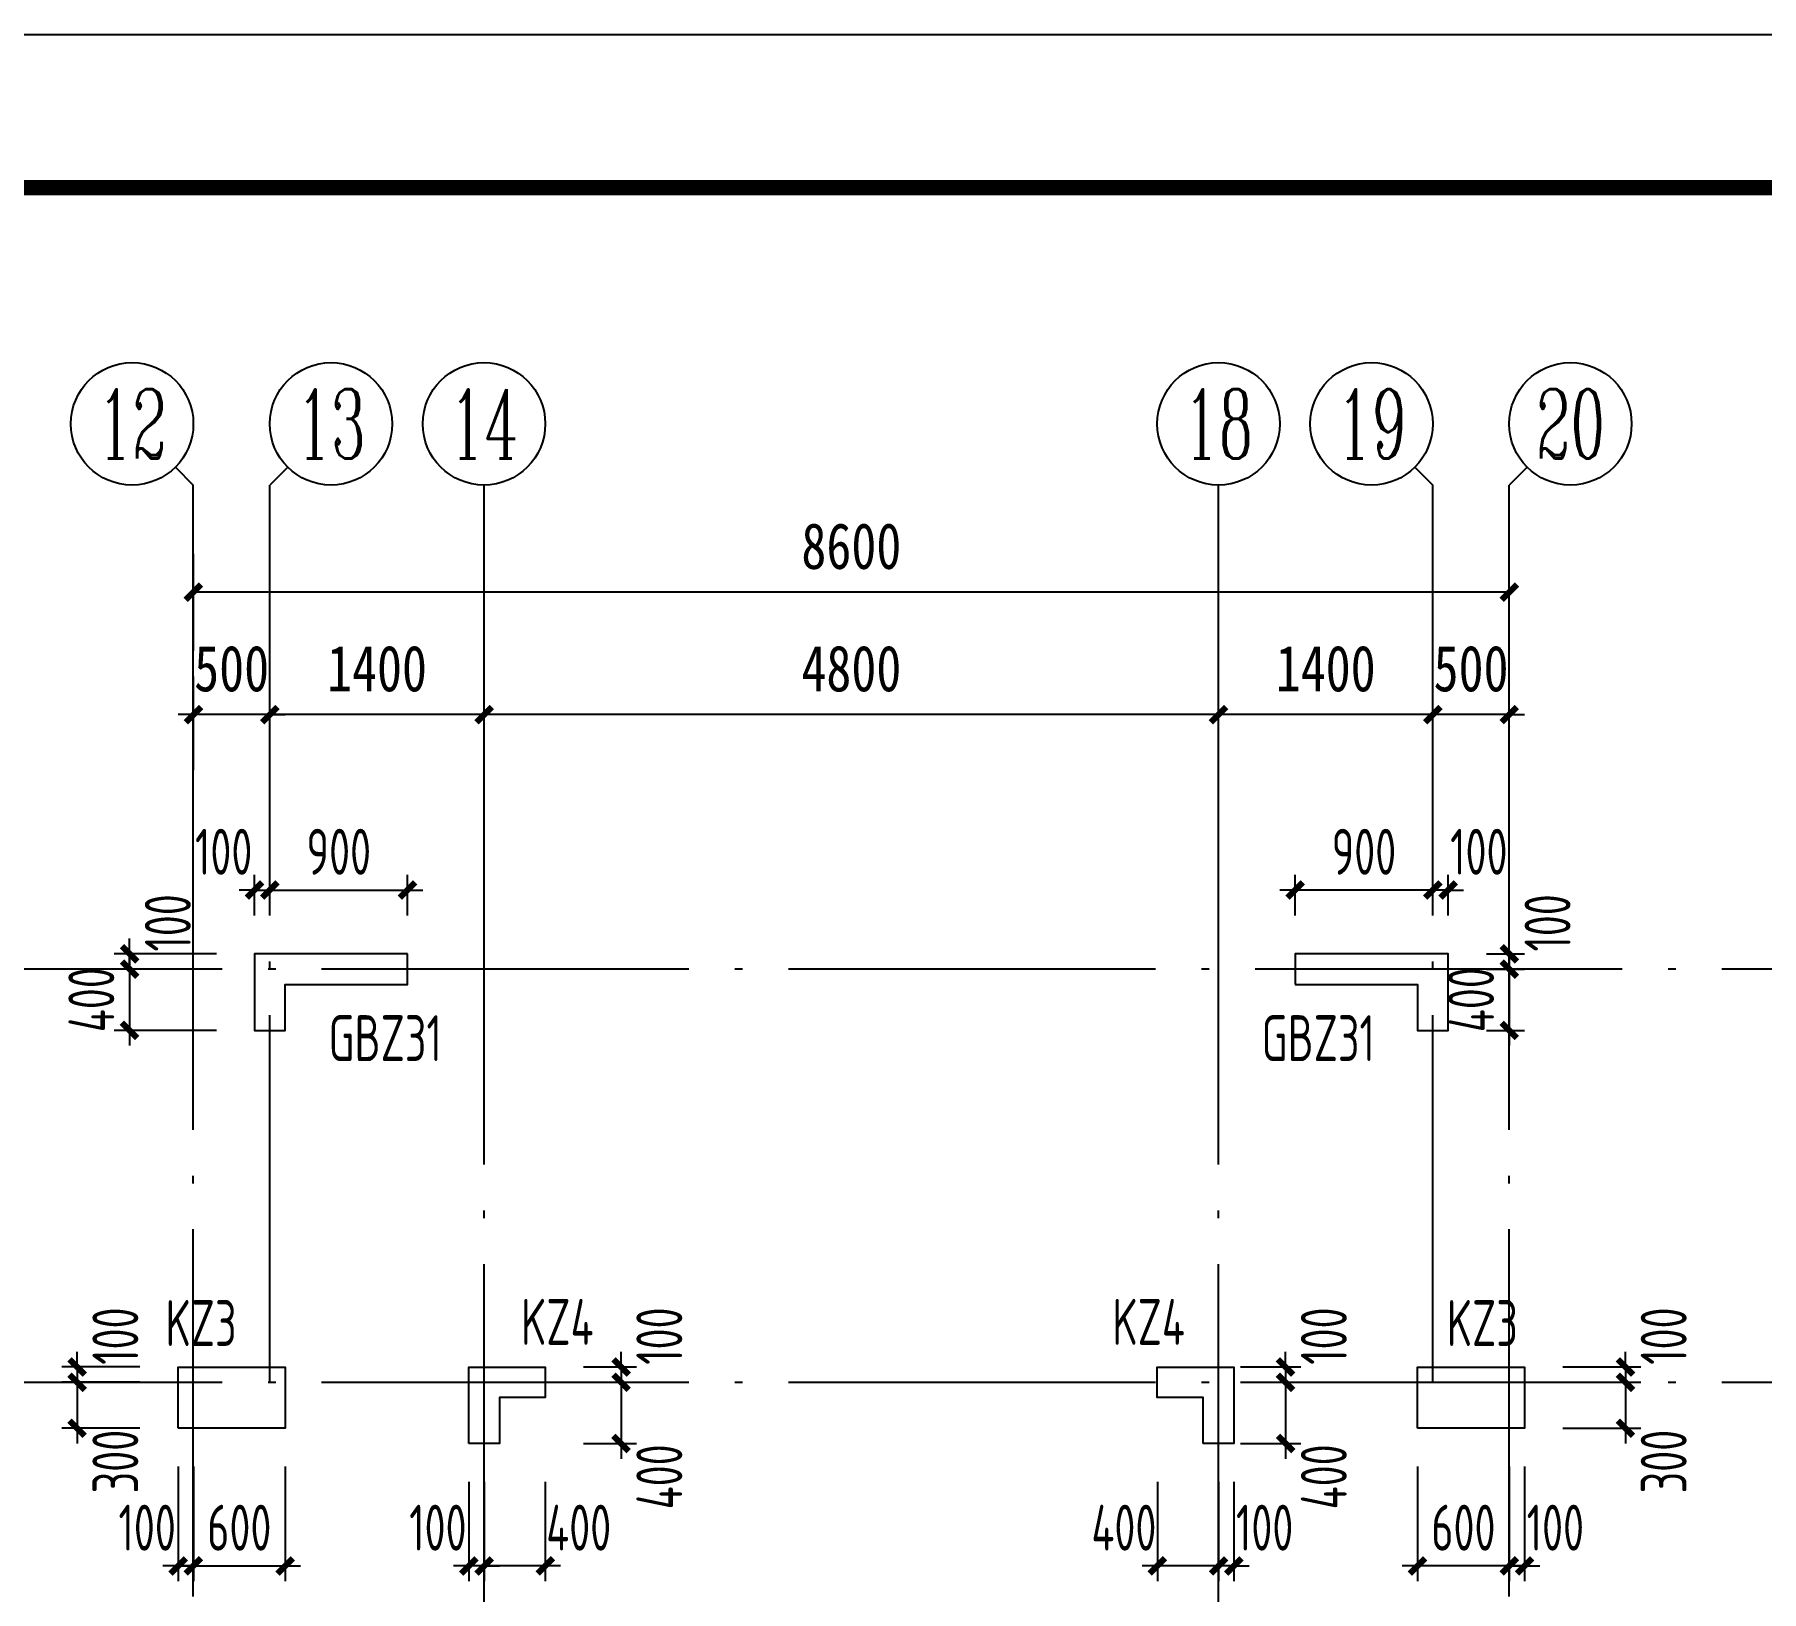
# Model space of a CAD drawing. Extents: x -144902 to 588294, y -160863 to 65494.
# Drawn here: x 39725 to 51011, y -111637 to -101463 of the extents above; entities that cross this region are included whole.
import ezdxf
from ezdxf.enums import TextEntityAlignment as Align

# ---------------------------------------------------------------- set-up
doc = ezdxf.new("R2010")
doc.units = 0
doc.header["$LTSCALE"] = 100
doc.linetypes.add('ACAD_ISO04W100', pattern=[30.5, 24, -3, 0.5, -3])
doc.layers.get('0').update_dxf_attribs({"linetype": 'CONTINUOUS'})
doc.layers.get('Defpoints').update_dxf_attribs({"linetype": 'CONTINUOUS'})
for name, color, linetype in [('1508', 2, 'CONTINUOUS'), ('AXIS', 3, 'CONTINUOUS'), ('AXIS_TEXT', 7, 'CONTINUOUS'), ('colu', 255, 'CONTINUOUS'), ('DIM', 3, 'CONTINUOUS'), ('DOTE', 253, 'ACAD_ISO04W100'), ('TEXT', 7, 'CONTINUOUS'), ('tk', 7, 'CONTINUOUS')]:
    doc.layers.add(name, color=color, linetype=linetype)
doc.styles.add('_HZTXT', font='complex.shx', dxfattribs={"width": 0.7, "bigfont": 'tssdchn.shx'})
doc.styles.add('COMPLEX', font='COMPLEX')
doc.styles.add('DIM_FONT', font='SIMHEI.TTF', dxfattribs={"width": 0.8})
doc.styles.get("Standard").update_dxf_attribs({"font": 'tssdeng.shx', "width": 0.7, "bigfont": 'tssdchn.shx'})
doc.styles.add('TSSD_Dimension', font='Tssdeng.shx', dxfattribs={"width": 0.7, "bigfont": 'tssdchn.shx'})
doc.dimstyles.new('DIMN', dxfattribs={"dimtxt": 300, "dimasz": 100, "dimexe": 250, "dimexo": 300, "dimgap": 150, "dimtad": 1, "dimdec": 0, "dimzin": 0, "dimdsep": 46, "dimtxsty": 'DIM_FONT', "dimblk": 'ARCHTICK', "dimcen": 0.09, "dimclrt": 7, "dimazin": 2, "dimtfac": 1, "dimtdec": 0, "dimtix": 1, "dimtmove": 2, "dimatfit": 3, "dimfxl": 1, "dimtolj": 1, "dimtzin": 0, "dimarcsym": 0})
doc.dimstyles.new('TSSD_100_100', dxfattribs={"dimtxt": 300, "dimasz": 100, "dimexe": 100, "dimexo": 250, "dimgap": 100, "dimtad": 1, "dimdec": 0, "dimzin": 0, "dimdsep": 46, "dimtxsty": 'TSSD_Dimension', "dimblk": 'ARCHTICK', "dimcen": 0, "dimdle": 100, "dimclrt": 7, "dimadec": 0, "dimazin": 0, "dimtfac": 1, "dimtdec": 0, "dimtix": 1, "dimtmove": 2, "dimatfit": 3, "dimfxl": 1, "dimtolj": 1, "dimtzin": 0, "dimarcsym": 0})

# ---------------------------------------------------------------- blocks, each defined once
blk = doc.blocks.new('A1tk')
at = {"layer": 'tk', "color": 5}
blk.add_lwpolyline([(0, 0), (0, 59400), (84100, 59400), (84100, 0)], close=True, dxfattribs=at)
at = {"layer": 'tk', "const_width": 100}
blk.add_lwpolyline([(2500, 1000), (83100, 1000), (83100, 58400), (2500, 58400)], close=True, dxfattribs=at)
blk = doc.blocks.new('_ArchTick')
at = {"color": 0, "linetype": 'ByBlock', "const_width": 0.4}
blk.add_lwpolyline([(-0.5, -0.5), (0.5, 0.5)], dxfattribs=at)
blk = doc.blocks.new('*D1186')
at = {"layer": 'AXIS', "color": 0, "lineweight": -2}
for p, q in [((48863, -106270), (48863, -105657)), ((49363, -106270), (49363, -105657)), ((48863, -105907), (48763, -105907)), ((49363, -105907), (48863, -105907)), ((49363, -105907), (49463, -105907))]:
    blk.add_line(p, q, dxfattribs=at)
at = {"layer": 'Defpoints', "color": 0}
for p in [(48863, -105907), (48863, -106570), (49363, -106570)]:
    blk.add_point(p, dxfattribs=at)
at = {"layer": 'AXIS', "color": 0, "lineweight": -2, "xscale": 100, "yscale": 100, "zscale": 100}
blk.add_blockref('_ArchTick', (48863, -105907), dxfattribs=at)
at = {"layer": 'AXIS', "color": 0, "lineweight": -2, "xscale": 100, "yscale": 100, "zscale": 100, "rotation": 180}
blk.add_blockref('_ArchTick', (49363, -105907), dxfattribs=at)
at = {"layer": 'AXIS', "color": 7, "insert": (49113, -105607), "char_height": 300, "attachment_point": 5, "style": 'DIM_FONT'}
blk.add_mtext('\\A1;500', dxfattribs=at)
blk = doc.blocks.new('*D1187')
at = {"layer": 'AXIS', "color": 0, "lineweight": -2}
for p, q in [((47463, -106270), (47463, -105657)), ((48863, -106270), (48863, -105657)), ((48863, -105907), (47463, -105907))]:
    blk.add_line(p, q, dxfattribs=at)
at = {"layer": 'Defpoints', "color": 0}
for p in [(47463, -105907), (47463, -106570), (48863, -106570)]:
    blk.add_point(p, dxfattribs=at)
at = {"layer": 'AXIS', "color": 0, "lineweight": -2, "xscale": 100, "yscale": 100, "zscale": 100, "rotation": 180}
blk.add_blockref('_ArchTick', (47463, -105907), dxfattribs=at)
at = {"layer": 'AXIS', "color": 0, "lineweight": -2, "xscale": 100, "yscale": 100, "zscale": 100}
blk.add_blockref('_ArchTick', (48863, -105907), dxfattribs=at)
at = {"layer": 'AXIS', "color": 7, "insert": (48163, -105607), "char_height": 300, "attachment_point": 5, "style": 'DIM_FONT'}
blk.add_mtext('\\A1;1400', dxfattribs=at)
blk = doc.blocks.new('*D1188')
at = {"layer": 'AXIS', "color": 0, "lineweight": -2}
for p, q in [((42663, -106270), (42663, -105657)), ((47463, -106270), (47463, -105657)), ((47463, -105907), (42663, -105907))]:
    blk.add_line(p, q, dxfattribs=at)
at = {"layer": 'Defpoints', "color": 0}
for p in [(42663, -105907), (42663, -106570), (47463, -106570)]:
    blk.add_point(p, dxfattribs=at)
at = {"layer": 'AXIS', "color": 0, "lineweight": -2, "xscale": 100, "yscale": 100, "zscale": 100, "rotation": 180}
blk.add_blockref('_ArchTick', (42663, -105907), dxfattribs=at)
at = {"layer": 'AXIS', "color": 0, "lineweight": -2, "xscale": 100, "yscale": 100, "zscale": 100}
blk.add_blockref('_ArchTick', (47463, -105907), dxfattribs=at)
at = {"layer": 'AXIS', "color": 7, "insert": (45063, -105607), "char_height": 300, "attachment_point": 5, "style": 'DIM_FONT'}
blk.add_mtext('\\A1;4800', dxfattribs=at)
blk = doc.blocks.new('*D1189')
at = {"layer": 'AXIS', "color": 0, "lineweight": -2}
for p, q in [((41263, -106270), (41263, -105657)), ((42663, -106270), (42663, -105657)), ((42663, -105907), (41263, -105907))]:
    blk.add_line(p, q, dxfattribs=at)
at = {"layer": 'Defpoints', "color": 0}
for p in [(41263, -105907), (41263, -106570), (42663, -106570)]:
    blk.add_point(p, dxfattribs=at)
at = {"layer": 'AXIS', "color": 0, "lineweight": -2, "xscale": 100, "yscale": 100, "zscale": 100, "rotation": 180}
blk.add_blockref('_ArchTick', (41263, -105907), dxfattribs=at)
at = {"layer": 'AXIS', "color": 0, "lineweight": -2, "xscale": 100, "yscale": 100, "zscale": 100}
blk.add_blockref('_ArchTick', (42663, -105907), dxfattribs=at)
at = {"layer": 'AXIS', "color": 7, "insert": (41963, -105607), "char_height": 300, "attachment_point": 5, "style": 'DIM_FONT'}
blk.add_mtext('\\A1;1400', dxfattribs=at)
blk = doc.blocks.new('*D1190')
at = {"layer": 'AXIS', "color": 0, "lineweight": -2}
for p, q in [((40763, -106270), (40763, -105657)), ((41263, -106270), (41263, -105657)), ((40763, -105907), (40663, -105907)), ((41263, -105907), (40763, -105907)), ((41263, -105907), (41363, -105907))]:
    blk.add_line(p, q, dxfattribs=at)
at = {"layer": 'Defpoints', "color": 0}
for p in [(40763, -105907), (40763, -106570), (41263, -106570)]:
    blk.add_point(p, dxfattribs=at)
at = {"layer": 'AXIS', "color": 0, "lineweight": -2, "xscale": 100, "yscale": 100, "zscale": 100}
blk.add_blockref('_ArchTick', (40763, -105907), dxfattribs=at)
at = {"layer": 'AXIS', "color": 0, "lineweight": -2, "xscale": 100, "yscale": 100, "zscale": 100, "rotation": 180}
blk.add_blockref('_ArchTick', (41263, -105907), dxfattribs=at)
at = {"layer": 'AXIS', "color": 7, "insert": (41013, -105607), "char_height": 300, "attachment_point": 5, "style": 'DIM_FONT'}
blk.add_mtext('\\A1;500', dxfattribs=at)
blk = doc.blocks.new('*D1206')
at = {"layer": 'AXIS', "color": 0, "lineweight": -2}
for p, q in [((40763, -105491), (40763, -104857)), ((49363, -105491), (49363, -104857)), ((49363, -105107), (40763, -105107))]:
    blk.add_line(p, q, dxfattribs=at)
at = {"layer": 'Defpoints', "color": 0}
for p in [(40763, -105107), (40763, -105791), (49363, -105791)]:
    blk.add_point(p, dxfattribs=at)
at = {"layer": 'AXIS', "color": 0, "lineweight": -2, "xscale": 100, "yscale": 100, "zscale": 100, "rotation": 180}
blk.add_blockref('_ArchTick', (40763, -105107), dxfattribs=at)
at = {"layer": 'AXIS', "color": 0, "lineweight": -2, "xscale": 100, "yscale": 100, "zscale": 100}
blk.add_blockref('_ArchTick', (49363, -105107), dxfattribs=at)
at = {"layer": 'AXIS', "color": 7, "insert": (45063, -104807), "char_height": 300, "attachment_point": 5, "style": 'DIM_FONT'}
blk.add_mtext('\\A1;8600', dxfattribs=at)
blk = doc.blocks.new('*D1207')
at = {"layer": 'Defpoints', "color": 0}
for p in [(43063, -110170), (43063, -110270), (43558, -110270)]:
    blk.add_point(p, dxfattribs=at)
at = {"layer": 'DIM', "color": 0, "lineweight": -2}
for p, q in [((43558, -110170), (43558, -110070)), ((43313, -110170), (43658, -110170)), ((43558, -110170), (43558, -110270)), ((43313, -110270), (43658, -110270)), ((43558, -110270), (43558, -110370))]:
    blk.add_line(p, q, dxfattribs=at)
at = {"layer": 'DIM', "color": 0, "lineweight": -2, "xscale": 100, "yscale": 100, "zscale": 100}
for p, rotation in [((43558, -110170), 270), ((43558, -110270), 90)]:
    blk.add_blockref('_ArchTick', p, dxfattribs=dict(at, rotation=rotation))
at = {"layer": 'DIM', "color": 7, "insert": (43808, -109968), "char_height": 300, "attachment_point": 5, "rotation": 90, "style": 'TSSD_Dimension'}
blk.add_mtext('\\A1;100', dxfattribs=at)
blk = doc.blocks.new('*D1208')
at = {"layer": 'Defpoints', "color": 0}
for p in [(43063, -110270), (43063, -110670), (43558, -110670)]:
    blk.add_point(p, dxfattribs=at)
at = {"layer": 'DIM', "color": 0, "lineweight": -2}
for p, q in [((43558, -110170), (43558, -110770)), ((43313, -110270), (43658, -110270)), ((43313, -110670), (43658, -110670))]:
    blk.add_line(p, q, dxfattribs=at)
at = {"layer": 'DIM', "color": 0, "lineweight": -2, "xscale": 100, "yscale": 100, "zscale": 100}
for p, rotation in [((43558, -110270), 90), ((43558, -110670), 270)]:
    blk.add_blockref('_ArchTick', p, dxfattribs=dict(at, rotation=rotation))
at = {"layer": 'DIM', "color": 7, "insert": (43808, -110888), "char_height": 300, "attachment_point": 5, "rotation": 90, "style": 'TSSD_Dimension'}
blk.add_mtext('\\A1;400', dxfattribs=at)
blk = doc.blocks.new('*D1209')
at = {"layer": 'Defpoints', "color": 0}
for p in [(42663, -110670), (43063, -110670), (42663, -111470)]:
    blk.add_point(p, dxfattribs=at)
at = {"layer": 'DIM', "color": 0, "lineweight": -2}
for p, q in [((42663, -110920), (42663, -111570)), ((43063, -110920), (43063, -111570)), ((43163, -111470), (42563, -111470))]:
    blk.add_line(p, q, dxfattribs=at)
at = {"layer": 'DIM', "color": 0, "lineweight": -2, "xscale": 100, "yscale": 100, "zscale": 100}
for p, rotation in [((42663, -111470), 180.0000000000084), ((43063, -111470), 8.313350008393174e-12)]:
    blk.add_blockref('_ArchTick', p, dxfattribs=dict(at, rotation=rotation))
at = {"layer": 'DIM', "color": 7, "insert": (43281, -111220), "char_height": 300, "attachment_point": 5, "style": 'TSSD_Dimension'}
blk.add_mtext('\\A1;400', dxfattribs=at)
blk = doc.blocks.new('*D1210')
at = {"layer": 'Defpoints', "color": 0}
for p in [(42563, -110670), (42663, -110670), (42563, -111470)]:
    blk.add_point(p, dxfattribs=at)
at = {"layer": 'DIM', "color": 0, "lineweight": -2}
for p, q in [((42563, -110920), (42563, -111570)), ((42663, -110920), (42663, -111570)), ((42563, -111470), (42463, -111470)), ((42663, -111470), (42563, -111470)), ((42663, -111470), (42763, -111470))]:
    blk.add_line(p, q, dxfattribs=at)
at = {"layer": 'DIM', "color": 0, "lineweight": -2, "xscale": 100, "yscale": 100, "zscale": 100}
for p, rotation in [((42563, -111470), 359.9999999999666), ((42663, -111470), 179.9999999999666)]:
    blk.add_blockref('_ArchTick', p, dxfattribs=dict(at, rotation=rotation))
at = {"layer": 'DIM', "color": 7, "insert": (42361, -111220), "char_height": 300, "attachment_point": 5, "style": 'TSSD_Dimension'}
blk.add_mtext('\\A1;100', dxfattribs=at)
blk = doc.blocks.new('*D1211')
at = {"layer": 'Defpoints', "color": 0}
for p in [(47357, -110170), (47357, -110270), (47901, -110270)]:
    blk.add_point(p, dxfattribs=at)
at = {"layer": 'DIM', "color": 0, "lineweight": -2}
for p, q in [((47901, -110170), (47901, -110070)), ((47607, -110170), (48001, -110170)), ((47901, -110170), (47901, -110270)), ((47607, -110270), (48001, -110270)), ((47901, -110270), (47901, -110370))]:
    blk.add_line(p, q, dxfattribs=at)
at = {"layer": 'DIM', "color": 0, "lineweight": -2, "xscale": 100, "yscale": 100, "zscale": 100}
for p, rotation in [((47901, -110170), 270), ((47901, -110270), 90)]:
    blk.add_blockref('_ArchTick', p, dxfattribs=dict(at, rotation=rotation))
at = {"layer": 'DIM', "color": 7, "insert": (48151, -109968), "char_height": 300, "attachment_point": 5, "rotation": 90, "style": 'TSSD_Dimension'}
blk.add_mtext('\\A1;100', dxfattribs=at)
blk = doc.blocks.new('*D1212')
at = {"layer": 'Defpoints', "color": 0}
for p in [(47357, -110270), (47357, -110670), (47901, -110670)]:
    blk.add_point(p, dxfattribs=at)
at = {"layer": 'DIM', "color": 0, "lineweight": -2}
for p, q in [((47901, -110170), (47901, -110770)), ((47607, -110270), (48001, -110270)), ((47607, -110670), (48001, -110670))]:
    blk.add_line(p, q, dxfattribs=at)
at = {"layer": 'DIM', "color": 0, "lineweight": -2, "xscale": 100, "yscale": 100, "zscale": 100}
for p, rotation in [((47901, -110270), 90), ((47901, -110670), 270)]:
    blk.add_blockref('_ArchTick', p, dxfattribs=dict(at, rotation=rotation))
at = {"layer": 'DIM', "color": 7, "insert": (48151, -110888), "char_height": 300, "attachment_point": 5, "rotation": 90, "style": 'TSSD_Dimension'}
blk.add_mtext('\\A1;400', dxfattribs=at)
blk = doc.blocks.new('*D1213')
at = {"layer": 'Defpoints', "color": 0}
for p in [(47463, -110670), (47563, -110670), (47463, -111470)]:
    blk.add_point(p, dxfattribs=at)
at = {"layer": 'DIM', "color": 0, "lineweight": -2}
for p, q in [((47463, -110920), (47463, -111570)), ((47563, -110920), (47563, -111570)), ((47463, -111470), (47363, -111470)), ((47563, -111470), (47463, -111470)), ((47563, -111470), (47663, -111470))]:
    blk.add_line(p, q, dxfattribs=at)
at = {"layer": 'DIM', "color": 0, "lineweight": -2, "xscale": 100, "yscale": 100, "zscale": 100}
for p, rotation in [((47463, -111470), 3.338310193664107e-11), ((47563, -111470), 180.0000000000334)]:
    blk.add_blockref('_ArchTick', p, dxfattribs=dict(at, rotation=rotation))
at = {"layer": 'DIM', "color": 7, "insert": (47764, -111220), "char_height": 300, "attachment_point": 5, "style": 'TSSD_Dimension'}
blk.add_mtext('\\A1;100', dxfattribs=at)
blk = doc.blocks.new('*D1214')
at = {"layer": 'Defpoints', "color": 0}
for p in [(47063, -110670), (47463, -110670), (47063, -111470)]:
    blk.add_point(p, dxfattribs=at)
at = {"layer": 'DIM', "color": 0, "lineweight": -2}
for p, q in [((47063, -110920), (47063, -111570)), ((47463, -110920), (47463, -111570)), ((47563, -111470), (46963, -111470))]:
    blk.add_line(p, q, dxfattribs=at)
at = {"layer": 'DIM', "color": 0, "lineweight": -2, "xscale": 100, "yscale": 100, "zscale": 100}
for p, rotation in [((47063, -111470), 179.9999999999916), ((47463, -111470), 359.9999999999917)]:
    blk.add_blockref('_ArchTick', p, dxfattribs=dict(at, rotation=rotation))
at = {"layer": 'DIM', "color": 7, "insert": (46844, -111220), "char_height": 300, "attachment_point": 5, "style": 'TSSD_Dimension'}
blk.add_mtext('\\A1;400', dxfattribs=at)
blk = doc.blocks.new('*D1235')
at = {"layer": 'Defpoints', "color": 0}
for p in [(48863, -107053), (48863, -107470), (48963, -107470)]:
    blk.add_point(p, dxfattribs=at)
at = {"layer": 'DIM', "color": 0, "lineweight": -2}
for p, q in [((48863, -107220), (48863, -106953)), ((48963, -107220), (48963, -106953)), ((48863, -107053), (48763, -107053)), ((48963, -107053), (48863, -107053)), ((48963, -107053), (49063, -107053))]:
    blk.add_line(p, q, dxfattribs=at)
at = {"layer": 'DIM', "color": 0, "lineweight": -2, "xscale": 100, "yscale": 100, "zscale": 100}
blk.add_blockref('_ArchTick', (48863, -107053), dxfattribs=at)
at = {"layer": 'DIM', "color": 0, "lineweight": -2, "xscale": 100, "yscale": 100, "zscale": 100, "rotation": 180}
blk.add_blockref('_ArchTick', (48963, -107053), dxfattribs=at)
at = {"layer": 'DIM', "color": 7, "insert": (49164, -106803), "char_height": 300, "attachment_point": 5, "style": 'TSSD_Dimension'}
blk.add_mtext('\\A1;100', dxfattribs=at)
blk = doc.blocks.new('*D1236')
at = {"layer": 'Defpoints', "color": 0}
for p in [(47963, -107053), (47963, -107470), (48863, -107470)]:
    blk.add_point(p, dxfattribs=at)
at = {"layer": 'DIM', "color": 0, "lineweight": -2}
for p, q in [((47963, -107220), (47963, -106953)), ((48863, -107220), (48863, -106953)), ((48963, -107053), (47863, -107053))]:
    blk.add_line(p, q, dxfattribs=at)
at = {"layer": 'DIM', "color": 0, "lineweight": -2, "xscale": 100, "yscale": 100, "zscale": 100, "rotation": 180}
blk.add_blockref('_ArchTick', (47963, -107053), dxfattribs=at)
at = {"layer": 'DIM', "color": 0, "lineweight": -2, "xscale": 100, "yscale": 100, "zscale": 100}
blk.add_blockref('_ArchTick', (48863, -107053), dxfattribs=at)
at = {"layer": 'DIM', "color": 7, "insert": (48413, -106803), "char_height": 300, "attachment_point": 5, "style": 'TSSD_Dimension'}
blk.add_mtext('\\A1;900', dxfattribs=at)
blk = doc.blocks.new('*D1237')
at = {"layer": 'Defpoints', "color": 0}
for p in [(48963, -107470), (48963, -107570), (49363, -107570)]:
    blk.add_point(p, dxfattribs=at)
at = {"layer": 'DIM', "color": 0, "lineweight": -2}
for p, q in [((49363, -107470), (49363, -107370)), ((49213, -107470), (49463, -107470)), ((49363, -107470), (49363, -107570)), ((49213, -107570), (49463, -107570)), ((49363, -107570), (49363, -107670))]:
    blk.add_line(p, q, dxfattribs=at)
at = {"layer": 'DIM', "color": 0, "lineweight": -2, "xscale": 100, "yscale": 100, "zscale": 100}
for p, rotation in [((49363, -107470), 270), ((49363, -107570), 90)]:
    blk.add_blockref('_ArchTick', p, dxfattribs=dict(at, rotation=rotation))
at = {"layer": 'DIM', "color": 7, "insert": (49613, -107268), "char_height": 300, "attachment_point": 5, "rotation": 90, "style": 'TSSD_Dimension'}
blk.add_mtext('\\A1;100', dxfattribs=at)
blk = doc.blocks.new('*D1238')
at = {"layer": 'Defpoints', "color": 0}
for p in [(48963, -107570), (48963, -107970), (49363, -107970)]:
    blk.add_point(p, dxfattribs=at)
at = {"layer": 'DIM', "color": 0, "lineweight": -2}
for p, q in [((49363, -107570), (49363, -107470)), ((49213, -107570), (49463, -107570)), ((49363, -107570), (49363, -107970)), ((49213, -107970), (49463, -107970)), ((49363, -107970), (49363, -108070))]:
    blk.add_line(p, q, dxfattribs=at)
at = {"layer": 'DIM', "color": 0, "lineweight": -2, "xscale": 100, "yscale": 100, "zscale": 100}
for p, rotation in [((49363, -107570), 270), ((49363, -107970), 90)]:
    blk.add_blockref('_ArchTick', p, dxfattribs=dict(at, rotation=rotation))
at = {"layer": 'DIM', "color": 7, "insert": (49113, -107770), "char_height": 300, "attachment_point": 5, "rotation": 90, "style": 'TSSD_Dimension'}
blk.add_mtext('\\A1;400', dxfattribs=at)
blk = doc.blocks.new('*D1239')
at = {"layer": 'Defpoints', "color": 0}
for p in [(41263, -107053), (41163, -107470), (41263, -107470)]:
    blk.add_point(p, dxfattribs=at)
at = {"layer": 'DIM', "color": 0, "lineweight": -2}
for p, q in [((41163, -107220), (41163, -106953)), ((41263, -107220), (41263, -106953)), ((41163, -107053), (41063, -107053)), ((41163, -107053), (41263, -107053)), ((41263, -107053), (41363, -107053))]:
    blk.add_line(p, q, dxfattribs=at)
at = {"layer": 'DIM', "color": 0, "lineweight": -2, "xscale": 100, "yscale": 100, "zscale": 100}
blk.add_blockref('_ArchTick', (41163, -107053), dxfattribs=at)
at = {"layer": 'DIM', "color": 0, "lineweight": -2, "xscale": 100, "yscale": 100, "zscale": 100, "rotation": 180}
blk.add_blockref('_ArchTick', (41263, -107053), dxfattribs=at)
at = {"layer": 'DIM', "color": 7, "insert": (40961, -106803), "char_height": 300, "attachment_point": 5, "style": 'TSSD_Dimension'}
blk.add_mtext('\\A1;100', dxfattribs=at)
blk = doc.blocks.new('*D1240')
at = {"layer": 'Defpoints', "color": 0}
for p in [(42163, -107053), (41263, -107470), (42163, -107470)]:
    blk.add_point(p, dxfattribs=at)
at = {"layer": 'DIM', "color": 0, "lineweight": -2}
for p, q in [((41263, -107220), (41263, -106953)), ((42163, -107220), (42163, -106953)), ((41163, -107053), (42263, -107053))]:
    blk.add_line(p, q, dxfattribs=at)
at = {"layer": 'DIM', "color": 0, "lineweight": -2, "xscale": 100, "yscale": 100, "zscale": 100, "rotation": 180}
blk.add_blockref('_ArchTick', (41263, -107053), dxfattribs=at)
at = {"layer": 'DIM', "color": 0, "lineweight": -2, "xscale": 100, "yscale": 100, "zscale": 100}
blk.add_blockref('_ArchTick', (42163, -107053), dxfattribs=at)
at = {"layer": 'DIM', "color": 7, "insert": (41713, -106803), "char_height": 300, "attachment_point": 5, "style": 'TSSD_Dimension'}
blk.add_mtext('\\A1;900', dxfattribs=at)
blk = doc.blocks.new('*D1241')
at = {"layer": 'Defpoints', "color": 0}
for p in [(41163, -107470), (40346, -107570), (41163, -107570)]:
    blk.add_point(p, dxfattribs=at)
at = {"layer": 'DIM', "color": 0, "lineweight": -2}
for p, q in [((40346, -107470), (40346, -107370)), ((40913, -107470), (40246, -107470)), ((40346, -107470), (40346, -107570)), ((40913, -107570), (40246, -107570)), ((40346, -107570), (40346, -107670))]:
    blk.add_line(p, q, dxfattribs=at)
at = {"layer": 'DIM', "color": 0, "lineweight": -2, "xscale": 100, "yscale": 100, "zscale": 100}
for p, rotation in [((40346, -107470), 270), ((40346, -107570), 90)]:
    blk.add_blockref('_ArchTick', p, dxfattribs=dict(at, rotation=rotation))
at = {"layer": 'DIM', "color": 7, "insert": (40596, -107268), "char_height": 300, "attachment_point": 5, "rotation": 90, "style": 'TSSD_Dimension'}
blk.add_mtext('\\A1;100', dxfattribs=at)
blk = doc.blocks.new('*D1242')
at = {"layer": 'Defpoints', "color": 0}
for p in [(41163, -107570), (40346, -107970), (41163, -107970)]:
    blk.add_point(p, dxfattribs=at)
at = {"layer": 'DIM', "color": 0, "lineweight": -2}
for p, q in [((40346, -107570), (40346, -107470)), ((40913, -107570), (40246, -107570)), ((40346, -107570), (40346, -107970)), ((40913, -107970), (40246, -107970)), ((40346, -107970), (40346, -108070))]:
    blk.add_line(p, q, dxfattribs=at)
at = {"layer": 'DIM', "color": 0, "lineweight": -2, "xscale": 100, "yscale": 100, "zscale": 100}
for p, rotation in [((40346, -107570), 270), ((40346, -107970), 90)]:
    blk.add_blockref('_ArchTick', p, dxfattribs=dict(at, rotation=rotation))
at = {"layer": 'DIM', "color": 7, "insert": (40096, -107770), "char_height": 300, "attachment_point": 5, "rotation": 90, "style": 'TSSD_Dimension'}
blk.add_mtext('\\A1;400', dxfattribs=at)
blk = doc.blocks.new('*D1243')
at = {"layer": 'Defpoints', "color": 0}
for p in [(49463, -110170), (49463, -110270), (50122, -110270)]:
    blk.add_point(p, dxfattribs=at)
at = {"layer": 'DIM', "color": 0, "lineweight": -2}
for p, q in [((50122, -110170), (50122, -110070)), ((49713, -110170), (50222, -110170)), ((50122, -110170), (50122, -110270)), ((49713, -110270), (50222, -110270)), ((50122, -110270), (50122, -110370))]:
    blk.add_line(p, q, dxfattribs=at)
at = {"layer": 'DIM', "color": 0, "lineweight": -2, "xscale": 100, "yscale": 100, "zscale": 100}
for p, rotation in [((50122, -110170), 270), ((50122, -110270), 90)]:
    blk.add_blockref('_ArchTick', p, dxfattribs=dict(at, rotation=rotation))
at = {"layer": 'DIM', "color": 7, "insert": (50372, -109968), "char_height": 300, "attachment_point": 5, "rotation": 90, "style": 'TSSD_Dimension'}
blk.add_mtext('\\A1;100', dxfattribs=at)
blk = doc.blocks.new('*D1244')
at = {"layer": 'Defpoints', "color": 0}
for p in [(49463, -110270), (49463, -110570), (50122, -110570)]:
    blk.add_point(p, dxfattribs=at)
at = {"layer": 'DIM', "color": 0, "lineweight": -2}
for p, q in [((50122, -110170), (50122, -110670)), ((49713, -110270), (50222, -110270)), ((49713, -110570), (50222, -110570))]:
    blk.add_line(p, q, dxfattribs=at)
at = {"layer": 'DIM', "color": 0, "lineweight": -2, "xscale": 100, "yscale": 100, "zscale": 100}
for p, rotation in [((50122, -110270), 90), ((50122, -110570), 270)]:
    blk.add_blockref('_ArchTick', p, dxfattribs=dict(at, rotation=rotation))
at = {"layer": 'DIM', "color": 7, "insert": (50372, -110788), "char_height": 300, "attachment_point": 5, "rotation": 90, "style": 'TSSD_Dimension'}
blk.add_mtext('\\A1;300', dxfattribs=at)
blk = doc.blocks.new('*D1245')
at = {"layer": 'Defpoints', "color": 0}
for p in [(49363, -110570), (49463, -110570), (49363, -111470)]:
    blk.add_point(p, dxfattribs=at)
at = {"layer": 'DIM', "color": 0, "lineweight": -2}
for p, q in [((49363, -110820), (49363, -111570)), ((49463, -110820), (49463, -111570)), ((49363, -111470), (49263, -111470)), ((49463, -111470), (49363, -111470)), ((49463, -111470), (49563, -111470))]:
    blk.add_line(p, q, dxfattribs=at)
at = {"layer": 'DIM', "color": 0, "lineweight": -2, "xscale": 100, "yscale": 100, "zscale": 100}
blk.add_blockref('_ArchTick', (49363, -111470), dxfattribs=at)
at = {"layer": 'DIM', "color": 0, "lineweight": -2, "xscale": 100, "yscale": 100, "zscale": 100, "rotation": 180}
blk.add_blockref('_ArchTick', (49463, -111470), dxfattribs=at)
at = {"layer": 'DIM', "color": 7, "insert": (49664, -111220), "char_height": 300, "attachment_point": 5, "style": 'TSSD_Dimension'}
blk.add_mtext('\\A1;100', dxfattribs=at)
blk = doc.blocks.new('*D1246')
at = {"layer": 'Defpoints', "color": 0}
for p in [(48763, -110570), (49363, -110570), (48763, -111470)]:
    blk.add_point(p, dxfattribs=at)
at = {"layer": 'DIM', "color": 0, "lineweight": -2}
for p, q in [((48763, -110820), (48763, -111570)), ((49363, -110820), (49363, -111570)), ((48763, -111470), (48663, -111470)), ((49363, -111470), (48763, -111470)), ((49363, -111470), (49463, -111470))]:
    blk.add_line(p, q, dxfattribs=at)
at = {"layer": 'DIM', "color": 0, "lineweight": -2, "xscale": 100, "yscale": 100, "zscale": 100}
blk.add_blockref('_ArchTick', (48763, -111470), dxfattribs=at)
at = {"layer": 'DIM', "color": 0, "lineweight": -2, "xscale": 100, "yscale": 100, "zscale": 100, "rotation": 180}
blk.add_blockref('_ArchTick', (49363, -111470), dxfattribs=at)
at = {"layer": 'DIM', "color": 7, "insert": (49063, -111220), "char_height": 300, "attachment_point": 5, "style": 'TSSD_Dimension'}
blk.add_mtext('\\A1;600', dxfattribs=at)
blk = doc.blocks.new('*D1247')
at = {"layer": 'Defpoints', "color": 0}
for p in [(40663, -110170), (40003, -110270), (40663, -110270)]:
    blk.add_point(p, dxfattribs=at)
at = {"layer": 'DIM', "color": 0, "lineweight": -2}
for p, q in [((40003, -110170), (40003, -110070)), ((40413, -110170), (39903, -110170)), ((40003, -110170), (40003, -110270)), ((40413, -110270), (39903, -110270)), ((40003, -110270), (40003, -110370))]:
    blk.add_line(p, q, dxfattribs=at)
at = {"layer": 'DIM', "color": 0, "lineweight": -2, "xscale": 100, "yscale": 100, "zscale": 100}
for p, rotation in [((40003, -110170), 270), ((40003, -110270), 90)]:
    blk.add_blockref('_ArchTick', p, dxfattribs=dict(at, rotation=rotation))
at = {"layer": 'DIM', "color": 7, "insert": (40253, -109968), "char_height": 300, "attachment_point": 5, "rotation": 90, "style": 'TSSD_Dimension'}
blk.add_mtext('\\A1;100', dxfattribs=at)
blk = doc.blocks.new('*D1248')
at = {"layer": 'Defpoints', "color": 0}
for p in [(40663, -110270), (40003, -110570), (40663, -110570)]:
    blk.add_point(p, dxfattribs=at)
at = {"layer": 'DIM', "color": 0, "lineweight": -2}
for p, q in [((40003, -110170), (40003, -110670)), ((40413, -110270), (39903, -110270)), ((40413, -110570), (39903, -110570))]:
    blk.add_line(p, q, dxfattribs=at)
at = {"layer": 'DIM', "color": 0, "lineweight": -2, "xscale": 100, "yscale": 100, "zscale": 100}
for p, rotation in [((40003, -110270), 90), ((40003, -110570), 270)]:
    blk.add_blockref('_ArchTick', p, dxfattribs=dict(at, rotation=rotation))
at = {"layer": 'DIM', "color": 7, "insert": (40253, -110788), "char_height": 300, "attachment_point": 5, "rotation": 90, "style": 'TSSD_Dimension'}
blk.add_mtext('\\A1;300', dxfattribs=at)
blk = doc.blocks.new('*D1249')
at = {"layer": 'Defpoints', "color": 0}
for p in [(40663, -110570), (40763, -110570), (40763, -111470)]:
    blk.add_point(p, dxfattribs=at)
at = {"layer": 'DIM', "color": 0, "lineweight": -2}
for p, q in [((40663, -110820), (40663, -111570)), ((40763, -110820), (40763, -111570)), ((40663, -111470), (40563, -111470)), ((40663, -111470), (40763, -111470)), ((40763, -111470), (40863, -111470))]:
    blk.add_line(p, q, dxfattribs=at)
at = {"layer": 'DIM', "color": 0, "lineweight": -2, "xscale": 100, "yscale": 100, "zscale": 100}
blk.add_blockref('_ArchTick', (40663, -111470), dxfattribs=at)
at = {"layer": 'DIM', "color": 0, "lineweight": -2, "xscale": 100, "yscale": 100, "zscale": 100, "rotation": 180}
blk.add_blockref('_ArchTick', (40763, -111470), dxfattribs=at)
at = {"layer": 'DIM', "color": 7, "insert": (40461, -111220), "char_height": 300, "attachment_point": 5, "style": 'TSSD_Dimension'}
blk.add_mtext('\\A1;100', dxfattribs=at)
blk = doc.blocks.new('*D1250')
at = {"layer": 'Defpoints', "color": 0}
for p in [(40763, -110570), (41363, -110570), (41363, -111470)]:
    blk.add_point(p, dxfattribs=at)
at = {"layer": 'DIM', "color": 0, "lineweight": -2}
for p, q in [((40763, -110820), (40763, -111570)), ((41363, -110820), (41363, -111570)), ((40763, -111470), (40663, -111470)), ((40763, -111470), (41363, -111470)), ((41363, -111470), (41463, -111470))]:
    blk.add_line(p, q, dxfattribs=at)
at = {"layer": 'DIM', "color": 0, "lineweight": -2, "xscale": 100, "yscale": 100, "zscale": 100}
blk.add_blockref('_ArchTick', (40763, -111470), dxfattribs=at)
at = {"layer": 'DIM', "color": 0, "lineweight": -2, "xscale": 100, "yscale": 100, "zscale": 100, "rotation": 180}
blk.add_blockref('_ArchTick', (41363, -111470), dxfattribs=at)
at = {"layer": 'DIM', "color": 7, "insert": (41063, -111220), "char_height": 300, "attachment_point": 5, "style": 'TSSD_Dimension'}
blk.add_mtext('\\A1;600', dxfattribs=at)
blk = doc.blocks.new('_AXISO')
blk.add_circle((0, 0), 0.5)
at = {"layer": 'AXIS_TEXT', "style": 'COMPLEX', "width": 1.041667}
blk.add_attdef('A', text='', height=0.56, dxfattribs=at).set_placement((-0.25, -0.28), (0.25, -0.28), align=Align.FIT)

msp = doc.modelspace()

# ---------------------------------------------------------------- linework, layer by layer
at = {"layer": 'AXIS'}
for p, q in [((40645.35, -104289.61), (40762.507, -104406.767)), ((41379.665, -104289.61), (41262.507, -104406.767)), ((48745.35, -104289.61), (48862.507, -104406.767)), ((49479.665, -104289.61), (49362.507, -104406.767)), ((40762.507, -106570.276), (40762.507, -104406.767)), ((41262.507, -106570.276), (41262.507, -104406.767)), ((42662.507, -106570.276), (42662.507, -104406.767)), ((47462.507, -106570.276), (47462.507, -104406.767)), ((48862.507, -106570.276), (48862.507, -104406.767)), ((49362.507, -106570.276), (49362.507, -104406.767))]:
    msp.add_line(p, q, dxfattribs=at)
at = {"layer": 'colu', "elevation": 0}
for points in [[(42162.507, -107470.276), (41162.507, -107470.276), (41162.507, -107970.276), (41362.507, -107970.276), (41362.507, -107670.276), (42162.507, -107670.276)], [(47962.507, -107670.276), (48762.507, -107670.276), (48762.507, -107970.276), (48962.507, -107970.276), (48962.507, -107470.276), (47962.507, -107470.276)], [(40662.507, -110570.276), (40662.507, -110170.276), (41362.507, -110170.276), (41362.507, -110570.276)], [(42562.507, -110670.265), (42562.507, -110170.265), (43062.507, -110170.265), (43062.507, -110370.265), (42762.507, -110370.265), (42762.507, -110670.265)], [(47362.507, -110670.265), (47362.507, -110370.265), (47062.507, -110370.265), (47062.507, -110170.265), (47562.507, -110170.265), (47562.507, -110670.265)], [(48762.507, -110570.276), (48762.507, -110170.276), (49462.507, -110170.276), (49462.507, -110570.276)]]:
    msp.add_lwpolyline(points, close=True, dxfattribs=at)
at = {"layer": 'DOTE'}
for p, q in [((40762.507, -117770.276), (40762.507, -106570.276)), ((41262.507, -110270.276), (41262.507, -106570.276)), ((42662.507, -124097.52), (42662.507, -106570.276)), ((47462.507, -124097.52), (47462.507, -106570.276)), ((48862.507, -110270.276), (48862.507, -106570.276)), ((49362.507, -117770.276), (49362.507, -106570.276)), ((53151.167, -107570.276), (36973.848, -107570.276)), ((53151.167, -110270.276), (36973.848, -110270.276))]:
    msp.add_line(p, q, dxfattribs=at)

# ---------------------------------------------------------------- block references
at = {"layer": '1508'}
msp.add_blockref('A1tk', (-20399.668, -160862.678), dxfattribs=at)
at = {"layer": 'AXIS'}
ref = msp.add_blockref('_AXISO', (40362.507, -104006.767), dxfattribs=dict(at, xscale=800, yscale=800, zscale=800))
ref.add_attrib('A', '12', dxfattribs={"layer": 'AXIS_TEXT', "height": 452.5483, "style": '_HZTXT', "width": 0.724138}).set_placement((40136.233, -104233.041), (40588.782, -104233.041), align=Align.FIT)
ref = msp.add_blockref('_AXISO', (41662.507, -104006.767), dxfattribs=dict(at, xscale=800, yscale=800, zscale=800))
ref.add_attrib('A', '13', dxfattribs={"layer": 'AXIS_TEXT', "height": 452.5483, "style": '_HZTXT', "width": 0.724138}).set_placement((41436.233, -104233.041), (41888.782, -104233.041), align=Align.FIT)
ref = msp.add_blockref('_AXISO', (42662.507, -104006.767), dxfattribs=dict(at, xscale=800, yscale=800, zscale=800))
ref.add_attrib('A', '14', dxfattribs={"layer": 'AXIS_TEXT', "height": 452.5483, "style": '_HZTXT', "width": 0.677419}).set_placement((42436.233, -104233.041), (42888.782, -104233.041), align=Align.FIT)
ref = msp.add_blockref('_AXISO', (47462.507, -104006.767), dxfattribs=dict(at, xscale=800, yscale=800, zscale=800))
ref.add_attrib('A', '18', dxfattribs={"layer": 'AXIS_TEXT', "height": 452.5483, "style": '_HZTXT', "width": 0.724138}).set_placement((47236.233, -104233.041), (47688.782, -104233.041), align=Align.FIT)
ref = msp.add_blockref('_AXISO', (48462.507, -104006.767), dxfattribs=dict(at, xscale=800, yscale=800, zscale=800))
ref.add_attrib('A', '19', dxfattribs={"layer": 'AXIS_TEXT', "height": 452.5483, "style": '_HZTXT', "width": 0.724138}).set_placement((48236.233, -104233.041), (48688.782, -104233.041), align=Align.FIT)
ref = msp.add_blockref('_AXISO', (49762.507, -104006.767), dxfattribs=dict(at, xscale=800, yscale=800, zscale=800))
ref.add_attrib('A', '20', dxfattribs={"layer": 'AXIS_TEXT', "height": 452.5483, "style": '_HZTXT', "width": 0.617647}).set_placement((49536.233, -104233.041), (49988.782, -104233.041), align=Align.FIT)

# ---------------------------------------------------------------- texts
at = {"layer": 'TEXT', "color": 100, "width": 0.7}
for s, p in [('GBZ31', (41646.138, -108170.879)), ('GBZ31', (47743.877, -108170.879)), ('KZ3', (40580.487, -110033.051)), ('KZ4', (42904.089, -110025.207)), ('KZ4', (46768.618, -110025.207)), ('KZ3', (48954.404, -110033.051))]:
    msp.add_text(s, height=300, dxfattribs=at).set_placement(p)

# ---------------------------------------------------------------- dimensions: what is measured, and where the dimension line sits
at = {"layer": 'AXIS'}
dim = msp.add_linear_dim(base=(40762.507, -105106.767), p1=(49362.507, -105790.994), p2=(40762.507, -105790.994), angle=180, dimstyle='DIMN', dxfattribs=at)
dim.commit()
dim.dimension.update_dxf_attribs({"geometry": '*D1206', "text_midpoint": (45062.507, -104806.767)})
for p1, p2, picture, middle in [((41262.507, -106570.276), (40762.507, -106570.276), '*D1190', (41012.507, -105606.767)), ((42662.507, -106570.276), (41262.507, -106570.276), '*D1189', (41962.507, -105606.767)), ((47462.507, -106570.276), (42662.507, -106570.276), '*D1188', (45062.507, -105606.767)), ((48862.507, -106570.276), (47462.507, -106570.276), '*D1187', (48162.507, -105606.767)), ((49362.507, -106570.276), (48862.507, -106570.276), '*D1186', (49112.507, -105606.767))]:
    dim = msp.add_aligned_dim(p1=p1, p2=p2, distance=-663.509, dimstyle='DIMN', dxfattribs=at)
    dim.commit()
    dim.dimension.update_dxf_attribs({"geometry": picture, "text_midpoint": middle})
at = {"layer": 'DIM'}
for base, p1, p2, picture, middle in [((41262.507, -107052.531), (41162.507, -107470.276), (41262.507, -107470.276), '*D1239', (40960.584, -106802.531)), ((40762.507, -111470.265), (40662.507, -110570.276), (40762.507, -110570.276), '*D1249', (40460.584, -111220.265))]:
    dim = msp.add_linear_dim(base=base, p1=p1, p2=p2, dimstyle='TSSD_100_100', dxfattribs=at)
    dim.commit()
    dim.dimension.update_dxf_attribs({"geometry": picture, "text_midpoint": middle, "dimtype": 160})
for base, p1, p2, picture, middle in [((42162.507, -107052.531), (41262.507, -107470.276), (42162.507, -107470.276), '*D1240', (41712.507, -106802.531)), ((41362.507, -111470.265), (40762.507, -110570.276), (41362.507, -110570.276), '*D1250', (41062.507, -111220.265))]:
    dim = msp.add_linear_dim(base=base, p1=p1, p2=p2, dimstyle='TSSD_100_100', dxfattribs=at)
    dim.commit()
    dim.dimension.update_dxf_attribs({"geometry": picture, "text_midpoint": middle})
for base, p1, p2, angle, picture, middle in [((47962.507, -107052.531), (48862.507, -107470.276), (47962.507, -107470.276), 180, '*D1236', (48412.507, -106802.531)), ((40346.348, -107970.276), (41162.507, -107570.276), (41162.507, -107970.276), 90, '*D1242', (40096.348, -107770.276)), ((49362.507, -107970.276), (48962.507, -107570.276), (48962.507, -107970.276), 90, '*D1238', (49112.507, -107770.276)), ((48762.507, -111470.265), (49362.507, -110570.276), (48762.507, -110570.276), 180, '*D1246', (49062.507, -111220.265))]:
    dim = msp.add_linear_dim(base=base, p1=p1, p2=p2, angle=angle, dimstyle='TSSD_100_100', dxfattribs=at)
    dim.commit()
    dim.dimension.update_dxf_attribs({"geometry": picture, "text_midpoint": middle})
for base, p1, p2, angle, picture, middle, dimtype in [((48862.507, -107052.531), (48962.507, -107470.276), (48862.507, -107470.276), 180, '*D1235', (49164.43, -106802.531), 160), ((40346.348, -107570.276), (41162.507, -107470.276), (41162.507, -107570.276), 90, '*D1241', (40596.348, -107268.352), 160), ((49362.507, -107570.276), (48962.507, -107470.276), (48962.507, -107570.276), 90, '*D1237', (49612.507, -107268.352), 160), ((40002.856, -110270.276), (40662.507, -110170.276), (40662.507, -110270.276), 90, '*D1247', (40252.856, -109968.352), 160), ((43558.017, -110270.276), (43062.507, -110170.265), (43062.507, -110270.276), 270, '*D1207', (43808.017, -109968.342), 161), ((47900.873, -110270.276), (47357.153, -110170.265), (47357.153, -110270.276), 270, '*D1211', (48150.873, -109968.342), 161), ((50122.159, -110270.276), (49462.507, -110170.276), (49462.507, -110270.276), 90, '*D1243', (50372.159, -109968.352), 160), ((40002.856, -110570.276), (40662.507, -110270.276), (40662.507, -110570.276), 90, '*D1248', (40252.856, -110788.352), 160), ((43558.017, -110670.265), (43062.507, -110270.276), (43062.507, -110670.265), 270, '*D1208', (43808.017, -110888.342), 161), ((47900.873, -110670.265), (47357.153, -110270.276), (47357.153, -110670.265), 270, '*D1212', (48150.873, -110888.342), 161), ((50122.159, -110570.276), (49462.507, -110270.276), (49462.507, -110570.276), 90, '*D1244', (50372.159, -110788.352), 160), ((49362.507, -111470.265), (49462.507, -110570.276), (49362.507, -110570.276), 180, '*D1245', (49664.43, -111220.265), 160), ((42562.507, -111470.265), (42662.507, -110670.265), (42562.507, -110670.265), 180, '*D1210', (42360.584, -111220.265), 161), ((42662.507, -111470.265), (43062.507, -110670.265), (42662.507, -110670.265), 180, '*D1209', (43280.584, -111220.265), 161), ((47062.507, -111470.265), (47462.507, -110670.265), (47062.507, -110670.265), 180, '*D1214', (46844.43, -111220.265), 161), ((47462.507, -111470.265), (47562.507, -110670.265), (47462.507, -110670.265), 180, '*D1213', (47764.43, -111220.265), 161)]:
    dim = msp.add_linear_dim(base=base, p1=p1, p2=p2, angle=angle, dimstyle='TSSD_100_100', dxfattribs=at)
    dim.commit()
    dim.dimension.update_dxf_attribs({"geometry": picture, "text_midpoint": middle, "dimtype": dimtype})

doc.saveas('drawing.dxf')
